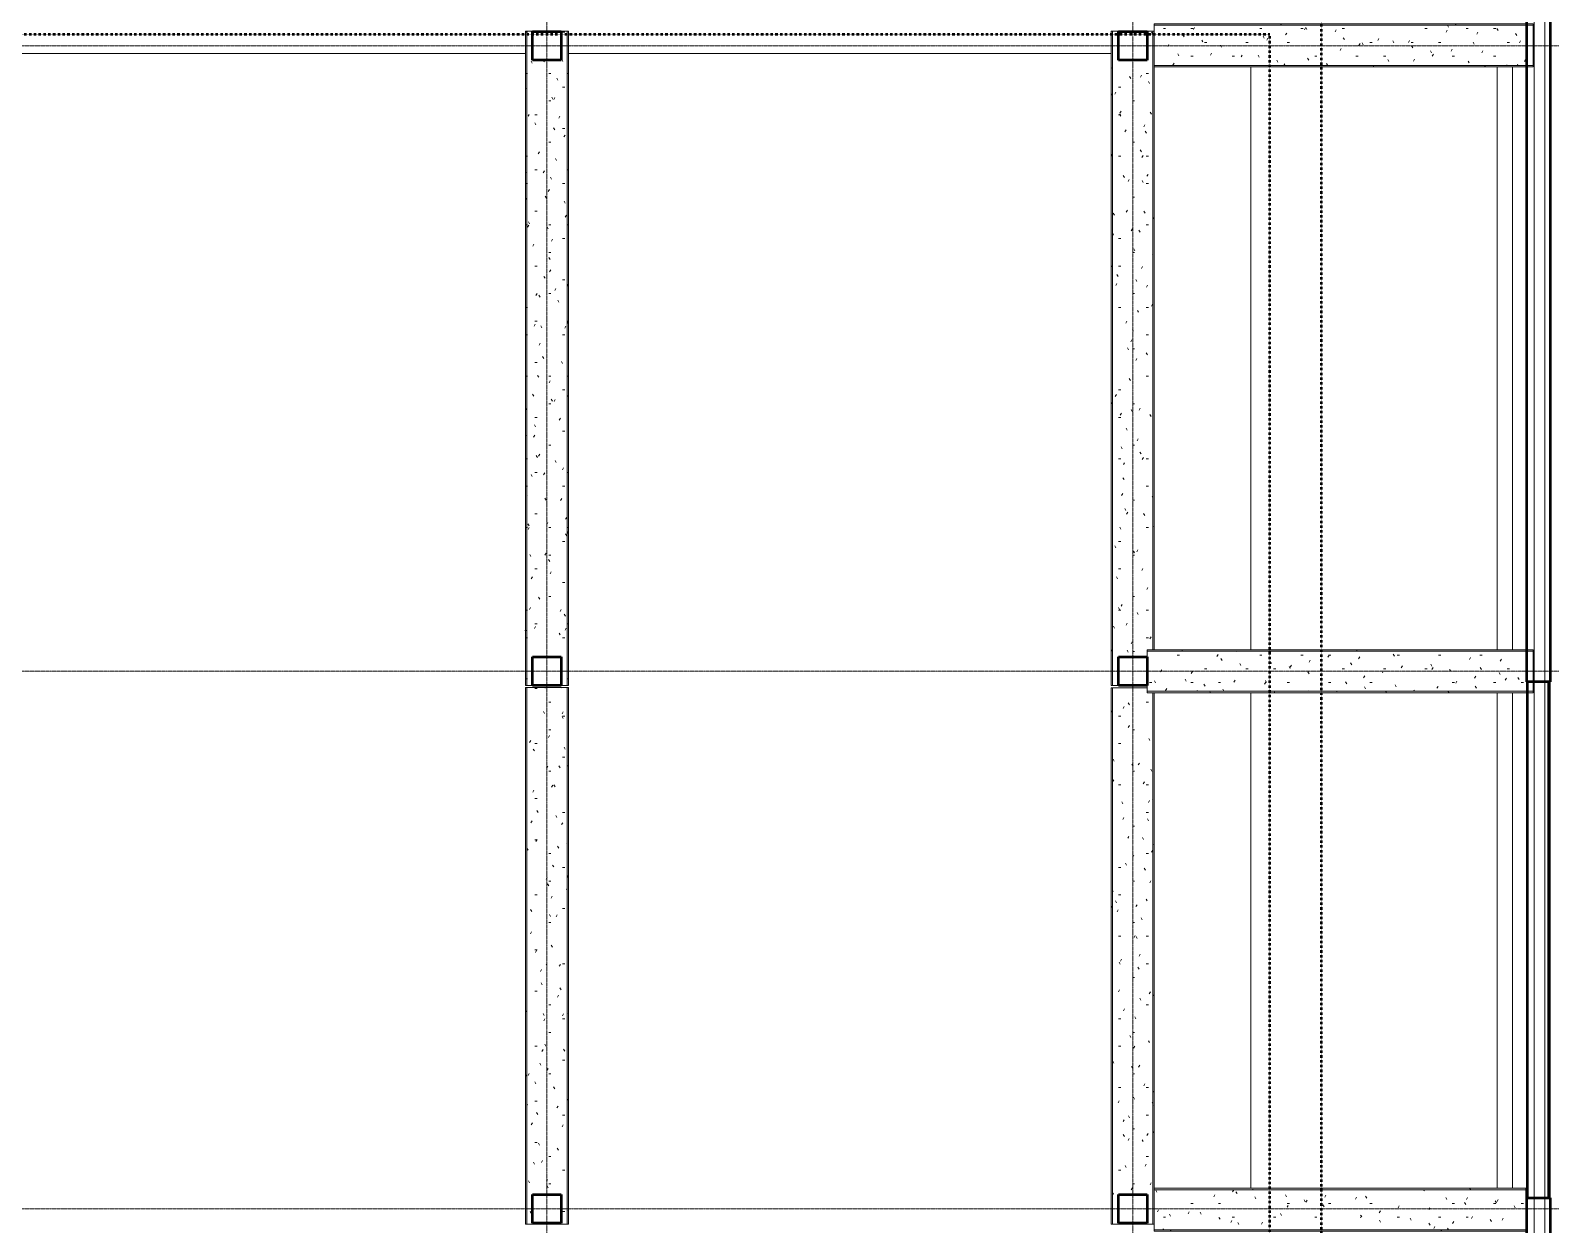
# Model space of a CAD drawing. Header units: inches. Extents: x -4235 to -464, y 9706 to 12365.
# Drawn here: x -2789 to -1940, y 10158 to 10825 of the extents above; entities that cross this region are included whole.
import ezdxf

# ---------------------------------------------------------------- set-up
doc = ezdxf.new("R2010")
doc.units = ezdxf.units.IN
doc.header["$MEASUREMENT"] = 0
doc.linetypes.add('Dash 1_16_', pattern=[0.125, 0.0625, -0.0625])
doc.linetypes.add('Grid Line 1_2_', pattern=[0.875, 0.5, -0.125, 0.125, -0.125])
for name, color, linetype, lineweight in [('0-1', 7, 'Continuous', 5), ('A-FLOR-5', 192, 'Continuous', 9), ('A-WALL', 113, 'Continuous', 13), ('C-PROP-LINE-1', 91, 'Dash 1_16_', 50), ('P-PIPE-1', 7, 'Continuous', 9), ('S-BEAM', 12, 'Continuous', 9), ('S-BEAM-1', 9, 'Continuous', 9), ('S-COLS', 52, 'Continuous', 9), ('S-COLS-1', 52, 'Continuous', 50), ('S-FNDN-5', 32, 'Continuous', 50), ('S-GRID-1', 1, 'Grid Line 1_2_', 9)]:
    doc.layers.add(name, color=color, linetype=linetype, lineweight=lineweight)

# ---------------------------------------------------------------- blocks, each defined once
blk = doc.blocks.new('CTR - 1st Phase - Common Walls_rvt-1-BACKGROUND - RCP - BASEMENT FLOOR')
at = {"layer": 'P-PIPE-1'}
for p, q in [((-1969.97, 10479.19), (-1969.97, 10804.44)), ((-1961.35, 10804.44), (-1961.35, 10479.19)), ((-1969.97, 10178.6), (-1969.97, 10455.19)), ((-1961.35, 10455.19), (-1961.35, 10178.6))]:
    blk.add_line(p, q, dxfattribs=at)
blk = doc.blocks.new('Concrete-Rectangular-Column - ONE-1856735-BACKGROUND - RCP - BASEMENT FLOOR')
at = {"layer": 'S-COLS-1'}
for p, q in [((-8, 8), (8, 8)), ((-8, -8), (-8, 8)), ((8, 8), (8, -8)), ((8, -8), (-8, -8))]:
    blk.add_line(p, q, dxfattribs=at)
blk = doc.blocks.new('Beam 2 Levels_01 - _B_-2914353-BACKGROUND - RCP - BASEMENT FLOOR')
at = {"layer": 'S-BEAM-1'}
h = blk.add_hatch(dxfattribs=at)
h.set_pattern_fill('FP_51', color=256, style=0, pattern_type=2)
h.set_pattern_definition([(0, (2060.074, -5424.613), (30.72, 5.431), [1.267, -21.773, 1.267, -21.773, -122.88]), (0, (2060.074, -5424.613), (30.72, 5.431), [-46.08, 1.267, -44.813, 1.267, -21.773, -53.76]), (0, (2060.074, -5424.613), (30.72, 5.431), [-115.2, 1.267, -14.093, 1.267, -37.133]), (129.232, (2071.594, -5421.898), (-19.350573, 12.838379), [1.002, -17.213, 1.002, -114.358]), (129.232, (2071.594, -5421.898), (-19.350573, 12.838379), [-19.217, -17.213, 1.002, -35.428, -60.716]), (129.232, (2071.594, -5421.898), (-19.350573, 12.838379), [-72.859, 1.002, -17.213, 1.002, -41.499]), (129.232, (2071.594, -5421.898), (-19.350573, 12.838379), [-92.075, -11.141, 1.002, -29.356]), (230.768, (2075.434, -5411.037), (-11.3700044, -24.785848), [1.002, -17.213, 1.002, -114.358]), (230.768, (2075.434, -5411.037), (-11.3700044, -24.785848), [-19.217, -17.213, 1.002, -35.428, -60.716]), (230.768, (2075.434, -5411.037), (-11.3700044, -24.785848), [-72.859, 1.002, -17.213, 1.002, -41.499]), (230.768, (2075.434, -5411.037), (-11.3700044, -24.785848), [-92.075, -11.141, 1.002, -29.356])])
h.paths.add_polyline_path([(101.45, 11.21), (110.26, 11.21), (110.26, 12), (-101.24, 12), (-101.24, 11.21), (17.48, 11.21)], flags=0)
h = blk.add_hatch(dxfattribs=at)
h.set_pattern_fill('FP_52', color=256, style=0, pattern_type=2)
h.set_pattern_definition([(0, (2060.074, -10816.439), (30.72, 7.68), [1.267, -21.773, 1.267, -21.773, -122.88]), (0, (2060.074, -10816.439), (30.72, 7.68), [-46.08, 1.267, -44.813, 1.267, -21.773, -53.76]), (0, (2060.074, -10816.439), (30.72, 7.68), [-115.2, 1.267, -14.093, 1.267, -37.133]), (120, (2071.594, -10812.599), (-22.011075, 22.7643004), [1.267, -21.773, 1.267, -21.773, -122.88]), (120, (2071.594, -10812.599), (-22.011075, 22.7643004), [-46.08, 1.267, -44.813, 1.267, -21.773, -53.76]), (120, (2071.594, -10812.599), (-22.011075, 22.7643004), [-115.2, 1.267, -14.093, 1.267, -37.133]), (240, (2075.434, -10797.239), (-8.708925, -30.4443004), [1.267, -21.773, 1.267, -21.773, -122.88]), (240, (2075.434, -10797.239), (-8.708925, -30.4443004), [-46.08, 1.267, -44.813, 1.267, -21.773, -53.76]), (240, (2075.434, -10797.239), (-8.708925, -30.4443004), [-115.2, 1.267, -14.093, 1.267, -37.133])])
h.paths.add_polyline_path([(106.75, -11.21), (110.26, -11.21), (110.26, 11.21), (-101.24, 11.21), (-101.24, -11.21), (101.45, -11.21)], flags=0)
h = blk.add_hatch(dxfattribs=at)
h.set_pattern_fill('FP_53', color=256, style=0, pattern_type=2)
h.set_pattern_definition([(0, (2060.074, -5391.826), (30.72, 5.431), [1.267, -21.773, 1.267, -21.773, -122.88]), (0, (2060.074, -5391.826), (30.72, 5.431), [-46.08, 1.267, -44.813, 1.267, -21.773, -53.76]), (0, (2060.074, -5391.826), (30.72, 5.431), [-115.2, 1.267, -14.093, 1.267, -37.133]), (129.232, (2071.594, -5389.111), (-19.350573, 12.838379), [1.002, -17.213, 1.002, -114.358]), (129.232, (2071.594, -5389.111), (-19.350573, 12.838379), [-19.217, -17.213, 1.002, -35.428, -60.716]), (129.232, (2071.594, -5389.111), (-19.350573, 12.838379), [-72.859, 1.002, -17.213, 1.002, -41.499]), (129.232, (2071.594, -5389.111), (-19.350573, 12.838379), [-92.075, -11.141, 1.002, -29.356]), (230.768, (2075.434, -5378.25), (-11.370004, -24.785848), [1.002, -17.213, 1.002, -114.358]), (230.768, (2075.434, -5378.25), (-11.370004, -24.785848), [-19.217, -17.213, 1.002, -35.428, -60.716]), (230.768, (2075.434, -5378.25), (-11.370004, -24.785848), [-72.859, 1.002, -17.213, 1.002, -41.499]), (230.768, (2075.434, -5378.25), (-11.370004, -24.785848), [-92.075, -11.141, 1.002, -29.356])])
h.paths.add_polyline_path([(101.45, -12), (110.26, -12), (110.26, -11.21), (-101.24, -11.21), (-101.24, -12), (25.29, -12)], flags=0)
at = {"layer": 'S-BEAM'}
for p, q in [((-101.24, 12), (-101.24, 11.21)), ((106.75, 12), (-101.24, 12)), ((-101.24, 11.21), (-101.24, -11.21)), ((106.75, 11.21), (-101.24, 11.21)), ((110.26, 12), (106.75, 12)), ((110.26, 11.21), (106.75, 11.21)), ((110.26, 12), (110.26, 11.21)), ((110.26, 11.21), (110.26, -11.21)), ((-101.24, -11.21), (-101.24, -12)), ((106.75, -11.21), (-101.24, -11.21)), ((106.75, -12), (-101.24, -12)), ((110.26, -11.21), (106.75, -11.21)), ((110.26, -12), (106.75, -12)), ((110.26, -11.21), (110.26, -12))]:
    blk.add_line(p, q, dxfattribs=at)
blk = doc.blocks.new('Beam 2 Levels - _A_-2914354-BACKGROUND - RCP - BASEMENT FLOOR')
at = {"layer": 'S-BEAM-1'}
h = blk.add_hatch(dxfattribs=at)
h.set_pattern_fill('FP_54', color=256, style=0, pattern_type=2)
h.set_pattern_definition([(0, (2060.074, -5249.988), (30.72, 5.431), [1.267, -21.773, 1.267, -21.773, -122.88]), (0, (2060.074, -5249.988), (30.72, 5.431), [-46.08, 1.267, -44.813, 1.267, -21.773, -53.76]), (0, (2060.074, -5249.988), (30.72, 5.431), [-115.2, 1.267, -14.093, 1.267, -37.133]), (129.232, (2071.594, -5247.273), (-19.350573, 12.838379), [1.002, -17.213, 1.002, -114.358]), (129.232, (2071.594, -5247.273), (-19.350573, 12.838379), [-19.217, -17.213, 1.002, -35.428, -60.716]), (129.232, (2071.594, -5247.273), (-19.350573, 12.838379), [-72.859, 1.002, -17.213, 1.002, -41.499]), (129.232, (2071.594, -5247.273), (-19.350573, 12.838379), [-92.075, -11.141, 1.002, -29.356]), (230.768, (2075.434, -5236.412), (-11.370004, -24.785848), [1.002, -17.213, 1.002, -114.358]), (230.768, (2075.434, -5236.412), (-11.370004, -24.785848), [-19.217, -17.213, 1.002, -35.428, -60.716]), (230.768, (2075.434, -5236.412), (-11.370004, -24.785848), [-72.859, 1.002, -17.213, 1.002, -41.499]), (230.768, (2075.434, -5236.412), (-11.370004, -24.785848), [-92.075, -11.141, 1.002, -29.356])])
h.paths.add_polyline_path([(106.75, 11.21), (110.26, 11.21), (110.26, 12), (-105.26, 12), (-105.26, 11.21), (45.11, 11.21)], flags=0)
h = blk.add_hatch(dxfattribs=at)
h.set_pattern_fill('FP_55', color=256, style=0, pattern_type=2)
h.set_pattern_definition([(0, (2060.074, -10467.189), (30.72, 7.68), [1.267, -21.773, 1.267, -21.773, -122.88]), (0, (2060.074, -10467.189), (30.72, 7.68), [-46.08, 1.267, -44.813, 1.267, -21.773, -53.76]), (0, (2060.074, -10467.189), (30.72, 7.68), [-115.2, 1.267, -14.093, 1.267, -37.133]), (120, (2071.594, -10463.349), (-22.011075, 22.7643004), [1.267, -21.773, 1.267, -21.773, -122.88]), (120, (2071.594, -10463.349), (-22.011075, 22.7643004), [-46.08, 1.267, -44.813, 1.267, -21.773, -53.76]), (120, (2071.594, -10463.349), (-22.011075, 22.7643004), [-115.2, 1.267, -14.093, 1.267, -37.133]), (240, (2075.434, -10447.989), (-8.708925, -30.4443004), [1.267, -21.773, 1.267, -21.773, -122.88]), (240, (2075.434, -10447.989), (-8.708925, -30.4443004), [-46.08, 1.267, -44.813, 1.267, -21.773, -53.76]), (240, (2075.434, -10447.989), (-8.708925, -30.4443004), [-115.2, 1.267, -14.093, 1.267, -37.133])])
h.paths.add_polyline_path([(107.13, -11.21), (110.26, -11.21), (110.26, 11.21), (-105.26, 11.21), (-105.25, -11.21), (106.75, -11.21)], flags=0)
h = blk.add_hatch(dxfattribs=at)
h.set_pattern_fill('FP_56', color=256, style=0, pattern_type=2)
h.set_pattern_definition([(0, (2060.074, -5217.201), (30.72, 5.431), [1.267, -21.773, 1.267, -21.773, -122.88]), (0, (2060.074, -5217.201), (30.72, 5.431), [-46.08, 1.267, -44.813, 1.267, -21.773, -53.76]), (0, (2060.074, -5217.201), (30.72, 5.431), [-115.2, 1.267, -14.093, 1.267, -37.133]), (129.232, (2071.594, -5214.486), (-19.350573, 12.838379), [1.002, -17.213, 1.002, -114.358]), (129.232, (2071.594, -5214.486), (-19.350573, 12.838379), [-19.217, -17.213, 1.002, -35.428, -60.716]), (129.232, (2071.594, -5214.486), (-19.350573, 12.838379), [-72.859, 1.002, -17.213, 1.002, -41.499]), (129.232, (2071.594, -5214.486), (-19.350573, 12.838379), [-92.075, -11.141, 1.002, -29.356]), (230.768, (2075.434, -5203.625), (-11.370004, -24.785848), [1.002, -17.213, 1.002, -114.358]), (230.768, (2075.434, -5203.625), (-11.370004, -24.785848), [-19.217, -17.213, 1.002, -35.428, -60.716]), (230.768, (2075.434, -5203.625), (-11.370004, -24.785848), [-72.859, 1.002, -17.213, 1.002, -41.499]), (230.768, (2075.434, -5203.625), (-11.370004, -24.785848), [-92.075, -11.141, 1.002, -29.356])])
h.paths.add_polyline_path([(107.13, -12), (110.26, -12), (110.26, -11.21), (-105.26, -11.21), (-105.26, -12), (52.93, -12)], flags=0)
at = {"layer": 'S-BEAM'}
for p, q in [((-105.26, 12), (-105.26, 11.21)), ((106.75, 12), (-105.26, 12)), ((-105.26, 11.21), (-105.26, 8)), ((106.75, 11.21), (-105.26, 11.21)), ((110.26, 12), (106.75, 12)), ((110.26, 11.21), (106.75, 11.21)), ((110.26, 12), (110.26, 11.21)), ((110.26, 11.21), (110.26, -11.21)), ((-105.26, -8), (-105.26, -11.21)), ((-105.26, -11.21), (-105.26, -12)), ((107.13, -11.21), (-105.26, -11.21)), ((107.13, -12), (-105.26, -12)), ((110.26, -11.21), (107.13, -11.21)), ((110.26, -12), (107.13, -12)), ((110.26, -11.21), (110.26, -12))]:
    blk.add_line(p, q, dxfattribs=at)
blk = doc.blocks.new('Beam 2 Levels_01 - _B_-2914355-BACKGROUND - RCP - BASEMENT FLOOR')
at = {"layer": 'S-BEAM-1'}
h = blk.add_hatch(dxfattribs=at)
h.set_pattern_fill('FP_59', color=256, style=0, pattern_type=2)
h.set_pattern_definition([(0, (2060.074, -5099.692), (30.72, 5.431), [1.267, -21.773, 1.267, -21.773, -122.88]), (0, (2060.074, -5099.692), (30.72, 5.431), [-46.08, 1.267, -44.813, 1.267, -21.773, -53.76]), (0, (2060.074, -5099.692), (30.72, 5.431), [-115.2, 1.267, -14.093, 1.267, -37.133]), (129.232, (2071.594, -5096.977), (-22.011341, 16.097085), [1.002, -17.213, 1.002, -114.358]), (129.232, (2071.594, -5096.977), (-22.011341, 16.097085), [-19.217, -17.213, 1.002, -35.428, -60.716]), (129.232, (2071.594, -5096.977), (-22.011341, 16.097085), [-72.859, 1.002, -17.213, 1.002, -41.499]), (129.232, (2071.594, -5096.977), (-22.011341, 16.097085), [-92.075, -11.141, 1.002, -29.356]), (230.768, (2075.434, -5086.116), (-8.709237, -21.527142), [1.002, -17.213, 1.002, -114.358]), (230.768, (2075.434, -5086.116), (-8.709237, -21.527142), [-19.217, -17.213, 1.002, -35.428, -60.716]), (230.768, (2075.434, -5086.116), (-8.709237, -21.527142), [-72.859, 1.002, -17.213, 1.002, -41.499]), (230.768, (2075.434, -5086.116), (-8.709237, -21.527142), [-92.075, -11.141, 1.002, -29.356])])
h.paths.add_polyline_path([(-101.26, 11.21), (106.24, 11.21), (106.24, 12), (-101.26, 12)], flags=0)
h = blk.add_hatch(dxfattribs=at)
h.set_pattern_fill('FP_58', color=256, style=0, pattern_type=2)
h.set_pattern_definition([(0, (2060.074, -10166.597), (30.72, 7.68), [1.267, -21.773, 1.267, -21.773, -122.88]), (0, (2060.074, -10166.597), (30.72, 7.68), [-46.08, 1.267, -44.813, 1.267, -21.773, -53.76]), (0, (2060.074, -10166.597), (30.72, 7.68), [-115.2, 1.267, -14.093, 1.267, -37.133]), (120, (2071.594, -10162.757), (-22.011075, 22.7643004), [1.267, -21.773, 1.267, -21.773, -122.88]), (120, (2071.594, -10162.757), (-22.011075, 22.7643004), [-46.08, 1.267, -44.813, 1.267, -21.773, -53.76]), (120, (2071.594, -10162.757), (-22.011075, 22.7643004), [-115.2, 1.267, -14.093, 1.267, -37.133]), (240, (2075.434, -10147.397), (-8.708925, -30.4443004), [1.267, -21.773, 1.267, -21.773, -122.88]), (240, (2075.434, -10147.397), (-8.708925, -30.4443004), [-46.08, 1.267, -44.813, 1.267, -21.773, -53.76]), (240, (2075.434, -10147.397), (-8.708925, -30.4443004), [-115.2, 1.267, -14.093, 1.267, -37.133])])
h.paths.add_polyline_path([(-101.26, -11.21), (106.24, -11.21), (106.24, 11.21), (-101.26, 11.21)], flags=0)
h = blk.add_hatch(dxfattribs=at)
h.set_pattern_fill('FP_57', color=256, style=0, pattern_type=2)
h.set_pattern_definition([(0, (2060.074, -5066.905), (30.72, 5.431), [1.267, -21.773, 1.267, -21.773, -122.88]), (0, (2060.074, -5066.905), (30.72, 5.431), [-46.08, 1.267, -44.813, 1.267, -21.773, -53.76]), (0, (2060.074, -5066.905), (30.72, 5.431), [-115.2, 1.267, -14.093, 1.267, -37.133]), (129.232, (2071.594, -5064.189), (-22.011341, 16.097085), [1.002, -17.213, 1.002, -114.358]), (129.232, (2071.594, -5064.189), (-22.011341, 16.097085), [-19.217, -17.213, 1.002, -35.428, -60.716]), (129.232, (2071.594, -5064.189), (-22.011341, 16.097085), [-72.859, 1.002, -17.213, 1.002, -41.499]), (129.232, (2071.594, -5064.189), (-22.011341, 16.097085), [-92.075, -11.141, 1.002, -29.356]), (230.768, (2075.434, -5053.328), (-8.709237, -21.527142), [1.002, -17.213, 1.002, -114.358]), (230.768, (2075.434, -5053.328), (-8.709237, -21.527142), [-19.217, -17.213, 1.002, -35.428, -60.716]), (230.768, (2075.434, -5053.328), (-8.709237, -21.527142), [-72.859, 1.002, -17.213, 1.002, -41.499]), (230.768, (2075.434, -5053.328), (-8.709237, -21.527142), [-92.075, -11.141, 1.002, -29.356])])
h.paths.add_polyline_path([(-101.25, -12), (106.24, -12), (106.24, -11.21), (-101.26, -11.21), (-101.26, -11.99)], flags=0)
at = {"layer": 'S-BEAM'}
for p, q in [((-101.26, 12), (-101.26, 11.21)), ((-101.26, 12), (106.24, 12)), ((-101.26, 11.21), (-101.26, -11.21)), ((-101.26, 11.21), (106.24, 11.21)), ((106.24, 12), (106.24, 11.21)), ((106.24, 11.21), (106.24, -11.21)), ((-101.26, -11.21), (-101.26, -12)), ((-101.26, -11.21), (106.24, -11.21)), ((-101.26, -12), (106.24, -12)), ((106.24, -11.21), (106.24, -12))]:
    blk.add_line(p, q, dxfattribs=at)
blk = doc.blocks.new('Inverted Tee Beam - 24IT40-V15-BACKGROUND - RCP - BASEMENT FLOOR')
at = {"layer": 'S-BEAM-1'}
h = blk.add_hatch(dxfattribs=at)
h.set_pattern_fill('FP_77', color=256, style=0, pattern_type=2)
h.set_pattern_definition([(270, (-10316.893, -1270.556), (7.68, -21.722), [0.896, -15.396, 0.896, -15.396, -86.889]), (270, (-10316.893, -1270.556), (7.68, -21.722), [-32.583, 0.896, -31.687, 0.896, -15.396, -38.014]), (270, (-10316.893, -1270.556), (7.68, -21.722), [-81.459, 0.896, -9.965, 0.896, -26.257]), (22.208, (-10313.053, -1278.701), (26.0559108, 16.9086766), [1.185, -20.367, 1.185, -135.31]), (22.208, (-10313.053, -1278.701), (26.0559108, 16.9086766), [-22.737, -20.367, 1.185, -41.919, -71.84]), (22.208, (-10313.053, -1278.701), (26.0559108, 16.9086766), [-86.208, 1.185, -20.367, 1.185, -49.103]), (22.208, (-10313.053, -1278.701), (26.0559108, 16.9086766), [-108.945, -13.183, 1.185, -34.735]), (157.792, (-10297.693, -1281.417), (-27.152691, 4.8140186), [1.185, -20.367, 1.185, -135.31]), (157.792, (-10297.693, -1281.417), (-27.152691, 4.8140186), [-22.737, -20.367, 1.185, -41.919, -71.84]), (157.792, (-10297.693, -1281.417), (-27.152691, 4.8140186), [-86.208, 1.185, -20.367, 1.185, -49.103]), (157.792, (-10297.693, -1281.417), (-27.152691, 4.8140186), [-108.945, -13.183, 1.185, -34.735])])
h.paths.add_polyline_path([(-158.33, 12), (-158.33, 11.21), (141.27, 11.21), (141.27, 12), (53.96, 12)], flags=0)
h = blk.add_hatch(dxfattribs=at)
h.set_pattern_fill('FP_78', color=256, style=0, pattern_type=2)
h.set_pattern_definition([(270, (-10316.893, -2500.324), (7.68, -30.72), [1.267, -21.773, 1.267, -21.773, -122.88]), (270, (-10316.893, -2500.324), (7.68, -30.72), [-46.08, 1.267, -44.813, 1.267, -21.773, -53.76]), (270, (-10316.893, -2500.324), (7.68, -30.72), [-115.2, 1.267, -14.093, 1.267, -37.133]), (30, (-10313.053, -2511.844), (22.7643004, 22.011075), [1.267, -21.773, 1.267, -21.773, -122.88]), (30, (-10313.053, -2511.844), (22.7643004, 22.011075), [-46.08, 1.267, -44.813, 1.267, -21.773, -53.76]), (30, (-10313.053, -2511.844), (22.7643004, 22.011075), [-115.2, 1.267, -14.093, 1.267, -37.133]), (150, (-10297.693, -2515.684), (-30.4443004, 8.708925), [1.267, -21.773, 1.267, -21.773, -122.88]), (150, (-10297.693, -2515.684), (-30.4443004, 8.708925), [-46.08, 1.267, -44.813, 1.267, -21.773, -53.76]), (150, (-10297.693, -2515.684), (-30.4443004, 8.708925), [-115.2, 1.267, -14.093, 1.267, -37.133])])
h.paths.add_polyline_path([(-158.33, -11.21), (141.27, -11.21), (141.27, 11.21), (-158.33, 11.21), (-158.33, -8)], flags=0)
h.paths.add_polyline_path([(-157.7, 8), (-141.7, 8), (-141.7, -8), (-157.7, -8)], flags=0)
h = blk.add_hatch(dxfattribs=at)
h.set_pattern_fill('FP_79', color=256, style=0, pattern_type=2)
h.set_pattern_definition([(270, (-10316.893, -1229.768), (7.68, -21.722), [0.896, -15.396, 0.896, -15.396, -86.889]), (270, (-10316.893, -1229.768), (7.68, -21.722), [-32.583, 0.896, -31.687, 0.896, -15.396, -38.014]), (270, (-10316.893, -1229.768), (7.68, -21.722), [-81.459, 0.896, -9.965, 0.896, -26.257]), (22.208, (-10313.053, -1237.914), (26.0559108, 16.9086766), [1.185, -20.367, 1.185, -135.31]), (22.208, (-10313.053, -1237.914), (26.0559108, 16.9086766), [-22.737, -20.367, 1.185, -41.919, -71.84]), (22.208, (-10313.053, -1237.914), (26.0559108, 16.9086766), [-86.208, 1.185, -20.367, 1.185, -49.103]), (22.208, (-10313.053, -1237.914), (26.0559108, 16.9086766), [-108.945, -13.183, 1.185, -34.735]), (157.792, (-10297.693, -1240.629), (-27.152691, 4.8140186), [1.185, -20.367, 1.185, -135.31]), (157.792, (-10297.693, -1240.629), (-27.152691, 4.8140186), [-22.737, -20.367, 1.185, -41.919, -71.84]), (157.792, (-10297.693, -1240.629), (-27.152691, 4.8140186), [-86.208, 1.185, -20.367, 1.185, -49.103]), (157.792, (-10297.693, -1240.629), (-27.152691, 4.8140186), [-108.945, -13.183, 1.185, -34.735])])
h.paths.add_polyline_path([(-158.33, -11.21), (-158.33, -12), (141.27, -12), (141.27, -11.21), (53.96, -11.21)], flags=0)
at = {"layer": 'S-BEAM'}
for p, q in [((-158.33, 12), (-158.33, 11.21)), ((141.27, 12), (-158.33, 12)), ((-158.33, 11.21), (-158.33, -11.21)), ((141.27, 11.21), (-158.33, 11.21)), ((141.27, 11.21), (141.27, 12)), ((141.27, -11.21), (141.27, 11.21)), ((-158.33, -11.21), (-158.33, -12)), ((141.27, -11.21), (-158.33, -11.21)), ((141.27, -12), (-158.33, -12)), ((141.27, -12), (141.27, -11.21))]:
    blk.add_line(p, q, dxfattribs=at)
blk = doc.blocks.new('Inverted Tee Beam - 24IT32-V17-BACKGROUND - RCP - BASEMENT FLOOR')
at = {"layer": 'S-BEAM-1'}
h = blk.add_hatch(dxfattribs=at)
h.set_pattern_fill('FP_83', color=256, style=0, pattern_type=2)
h.set_pattern_definition([(270, (-10641.814, -1274.556), (7.68, -21.722), [0.896, -15.396, 0.896, -15.396, -86.889]), (270, (-10641.814, -1274.556), (7.68, -21.722), [-32.583, 0.896, -31.687, 0.896, -15.396, -38.014]), (270, (-10641.814, -1274.556), (7.68, -21.722), [-81.459, 0.896, -9.965, 0.896, -26.257]), (22.208, (-10637.974, -1282.701), (26.0559108, 16.9086766), [1.185, -20.367, 1.185, -135.31]), (22.208, (-10637.974, -1282.701), (26.0559108, 16.9086766), [-22.737, -20.367, 1.185, -41.919, -71.84]), (22.208, (-10637.974, -1282.701), (26.0559108, 16.9086766), [-86.208, 1.185, -20.367, 1.185, -49.103]), (22.208, (-10637.974, -1282.701), (26.0559108, 16.9086766), [-108.945, -13.183, 1.185, -34.735]), (157.792, (-10622.614, -1285.417), (-27.152691, 4.8140186), [1.185, -20.367, 1.185, -135.31]), (157.792, (-10622.614, -1285.417), (-27.152691, 4.8140186), [-22.737, -20.367, 1.185, -41.919, -71.84]), (157.792, (-10622.614, -1285.417), (-27.152691, 4.8140186), [-86.208, 1.185, -20.367, 1.185, -49.103]), (157.792, (-10622.614, -1285.417), (-27.152691, 4.8140186), [-108.945, -13.183, 1.185, -34.735])])
h.paths.add_polyline_path([(-182.64, 12), (-182.64, 11.21), (182.61, 11.21), (182.61, 12), (61.37, 12)], flags=0)
h = blk.add_hatch(dxfattribs=at)
h.set_pattern_fill('FP_84', color=256, style=0, pattern_type=2)
h.set_pattern_definition([(270, (-10641.814, -2500.324), (7.68, -30.72), [1.267, -21.773, 1.267, -21.773, -122.88]), (270, (-10641.814, -2500.324), (7.68, -30.72), [-46.08, 1.267, -44.813, 1.267, -21.773, -53.76]), (270, (-10641.814, -2500.324), (7.68, -30.72), [-115.2, 1.267, -14.093, 1.267, -37.133]), (30, (-10637.974, -2511.844), (22.7643004, 22.011075), [1.267, -21.773, 1.267, -21.773, -122.88]), (30, (-10637.974, -2511.844), (22.7643004, 22.011075), [-46.08, 1.267, -44.813, 1.267, -21.773, -53.76]), (30, (-10637.974, -2511.844), (22.7643004, 22.011075), [-115.2, 1.267, -14.093, 1.267, -37.133]), (150, (-10622.614, -2515.684), (-30.4443004, 8.708925), [1.267, -21.773, 1.267, -21.773, -122.88]), (150, (-10622.614, -2515.684), (-30.4443004, 8.708925), [-46.08, 1.267, -44.813, 1.267, -21.773, -53.76]), (150, (-10622.614, -2515.684), (-30.4443004, 8.708925), [-115.2, 1.267, -14.093, 1.267, -37.133])])
h.paths.add_polyline_path([(-182.64, 11.21), (-182.64, -11.21), (182.61, -11.21), (182.61, 11.21), (61.37, 11.21)], flags=0)
h.paths.add_polyline_path([(-182.62, -8), (-182.62, 8), (-166.62, 8), (-166.62, -8)], flags=0)
h.paths.add_polyline_path([(166.38, 8), (182.38, 8), (182.38, -8), (166.38, -8)], flags=0)
h = blk.add_hatch(dxfattribs=at)
h.set_pattern_fill('FP_85', color=256, style=0, pattern_type=2)
h.set_pattern_definition([(270, (-10641.814, -1225.768), (7.68, -21.722), [0.896, -15.396, 0.896, -15.396, -86.889]), (270, (-10641.814, -1225.768), (7.68, -21.722), [-32.583, 0.896, -31.687, 0.896, -15.396, -38.014]), (270, (-10641.814, -1225.768), (7.68, -21.722), [-81.459, 0.896, -9.965, 0.896, -26.257]), (22.208, (-10637.974, -1233.914), (26.0559108, 16.9086766), [1.185, -20.367, 1.185, -135.31]), (22.208, (-10637.974, -1233.914), (26.0559108, 16.9086766), [-22.737, -20.367, 1.185, -41.919, -71.84]), (22.208, (-10637.974, -1233.914), (26.0559108, 16.9086766), [-86.208, 1.185, -20.367, 1.185, -49.103]), (22.208, (-10637.974, -1233.914), (26.0559108, 16.9086766), [-108.945, -13.183, 1.185, -34.735]), (157.792, (-10622.614, -1236.629), (-27.152691, 4.8140186), [1.185, -20.367, 1.185, -135.31]), (157.792, (-10622.614, -1236.629), (-27.152691, 4.8140186), [-22.737, -20.367, 1.185, -41.919, -71.84]), (157.792, (-10622.614, -1236.629), (-27.152691, 4.8140186), [-86.208, 1.185, -20.367, 1.185, -49.103]), (157.792, (-10622.614, -1236.629), (-27.152691, 4.8140186), [-108.945, -13.183, 1.185, -34.735])])
h.paths.add_polyline_path([(-182.64, -11.21), (-182.64, -12), (182.61, -12), (182.61, -11.21), (61.37, -11.21)], flags=0)
at = {"layer": 'S-BEAM'}
for p, q in [((-182.64, 12), (-182.64, 11.21)), ((182.61, 12), (-182.64, 12)), ((-182.64, 11.21), (-182.64, -11.21)), ((182.61, 11.21), (-182.64, 11.21)), ((182.61, 11.21), (182.61, 12)), ((182.61, -11.21), (182.61, 11.21)), ((-182.64, -11.21), (-182.64, -12)), ((182.61, -11.21), (-182.64, -11.21)), ((182.61, -12), (-182.64, -12)), ((182.61, -12), (182.61, -11.21))]:
    blk.add_line(p, q, dxfattribs=at)
blk = doc.blocks.new('Inverted Tee Beam - 24IT40-2543538-BACKGROUND - RCP - BASEMENT FLOOR')
at = {"layer": 'S-BEAM-1'}
h = blk.add_hatch(dxfattribs=at)
h.set_pattern_fill('FP_91', color=256, style=0, pattern_type=2)
h.set_pattern_definition([(270, (-10316.893, -1107.056), (7.68, -21.722), [0.896, -15.396, 0.896, -15.396, -86.889]), (270, (-10316.893, -1107.056), (7.68, -21.722), [-32.583, 0.896, -31.687, 0.896, -15.396, -38.014]), (270, (-10316.893, -1107.056), (7.68, -21.722), [-81.459, 0.896, -9.965, 0.896, -26.257]), (22.208, (-10313.053, -1115.201), (26.0559108, 16.9086766), [1.185, -20.367, 1.185, -135.31]), (22.208, (-10313.053, -1115.201), (26.0559108, 16.9086766), [-22.737, -20.367, 1.185, -41.919, -71.84]), (22.208, (-10313.053, -1115.201), (26.0559108, 16.9086766), [-86.208, 1.185, -20.367, 1.185, -49.103]), (22.208, (-10313.053, -1115.201), (26.0559108, 16.9086766), [-108.945, -13.183, 1.185, -34.735]), (157.792, (-10297.693, -1117.917), (-27.152691, 4.8140186), [1.185, -20.367, 1.185, -135.31]), (157.792, (-10297.693, -1117.917), (-27.152691, 4.8140186), [-22.737, -20.367, 1.185, -41.919, -71.84]), (157.792, (-10297.693, -1117.917), (-27.152691, 4.8140186), [-86.208, 1.185, -20.367, 1.185, -49.103]), (157.792, (-10297.693, -1117.917), (-27.152691, 4.8140186), [-108.945, -13.183, 1.185, -34.735])])
h.paths.add_polyline_path([(-158.33, 12), (-158.33, 11.21), (141.01, 11.21), (141.01, 12), (53.96, 12)], flags=0)
h = blk.add_hatch(dxfattribs=at)
h.set_pattern_fill('FP_92', color=256, style=0, pattern_type=2)
h.set_pattern_definition([(270, (-10316.893, -2173.324), (7.68, -30.72), [1.267, -21.773, 1.267, -21.773, -122.88]), (270, (-10316.893, -2173.324), (7.68, -30.72), [-46.08, 1.267, -44.813, 1.267, -21.773, -53.76]), (270, (-10316.893, -2173.324), (7.68, -30.72), [-115.2, 1.267, -14.093, 1.267, -37.133]), (30, (-10313.053, -2184.844), (22.7643004, 22.011075), [1.267, -21.773, 1.267, -21.773, -122.88]), (30, (-10313.053, -2184.844), (22.7643004, 22.011075), [-46.08, 1.267, -44.813, 1.267, -21.773, -53.76]), (30, (-10313.053, -2184.844), (22.7643004, 22.011075), [-115.2, 1.267, -14.093, 1.267, -37.133]), (150, (-10297.693, -2188.684), (-30.4443004, 8.708925), [1.267, -21.773, 1.267, -21.773, -122.88]), (150, (-10297.693, -2188.684), (-30.4443004, 8.708925), [-46.08, 1.267, -44.813, 1.267, -21.773, -53.76]), (150, (-10297.693, -2188.684), (-30.4443004, 8.708925), [-115.2, 1.267, -14.093, 1.267, -37.133])])
h.paths.add_polyline_path([(-158.33, 11.21), (-158.33, -11.21), (138.3, -11.21), (138.3, -7.99), (141.01, -7.99), (141.01, 11.21), (53.96, 11.21)], flags=0)
h.paths.add_polyline_path([(-157.7, -8), (-157.7, 8), (-141.7, 8), (-141.7, -8)], flags=0)
h = blk.add_hatch(dxfattribs=at)
h.set_pattern_fill('FP_93', color=256, style=0, pattern_type=2)
h.set_pattern_definition([(270, (-10316.893, -1066.268), (7.68, -21.722), [0.896, -15.396, 0.896, -15.396, -86.889]), (270, (-10316.893, -1066.268), (7.68, -21.722), [-32.583, 0.896, -31.687, 0.896, -15.396, -38.014]), (270, (-10316.893, -1066.268), (7.68, -21.722), [-81.459, 0.896, -9.965, 0.896, -26.257]), (22.208, (-10313.053, -1074.414), (26.0559108, 16.9086766), [1.185, -20.367, 1.185, -135.31]), (22.208, (-10313.053, -1074.414), (26.0559108, 16.9086766), [-22.737, -20.367, 1.185, -41.919, -71.84]), (22.208, (-10313.053, -1074.414), (26.0559108, 16.9086766), [-86.208, 1.185, -20.367, 1.185, -49.103]), (22.208, (-10313.053, -1074.414), (26.0559108, 16.9086766), [-108.945, -13.183, 1.185, -34.735]), (157.792, (-10297.693, -1077.129), (-27.152691, 4.8140186), [1.185, -20.367, 1.185, -135.31]), (157.792, (-10297.693, -1077.129), (-27.152691, 4.8140186), [-22.737, -20.367, 1.185, -41.919, -71.84]), (157.792, (-10297.693, -1077.129), (-27.152691, 4.8140186), [-86.208, 1.185, -20.367, 1.185, -49.103]), (157.792, (-10297.693, -1077.129), (-27.152691, 4.8140186), [-108.945, -13.183, 1.185, -34.735])])
h.paths.add_polyline_path([(-158.33, -11.21), (-158.33, -11.99), (138.3, -12), (138.3, -11.21), (-139.08, -11.21)], flags=0)
at = {"layer": 'S-BEAM'}
for p, q in [((-158.33, 12), (-158.33, 11.21)), ((141.01, 12), (-158.33, 12)), ((-158.33, 11.21), (-158.33, -11.21)), ((141.01, 11.21), (-158.33, 11.21)), ((141.01, 11.21), (141.01, 12)), ((141.01, -7.99), (141.01, 11.21)), ((-158.33, -11.21), (-158.33, -11.99)), ((138.3, -11.21), (-158.33, -11.21)), ((138.3, -12), (-138.3, -12))]:
    blk.add_line(p, q, dxfattribs=at)
blk = doc.blocks.new('Inverted Tee Beam - 24IT32-2543539-BACKGROUND - RCP - BASEMENT FLOOR')
at = {"layer": 'S-BEAM-1'}
h = blk.add_hatch(dxfattribs=at)
h.set_pattern_fill('FP_97', color=256, style=0, pattern_type=2)
h.set_pattern_definition([(270, (-10641.814, -1111.056), (7.68, -21.722), [0.896, -15.396, 0.896, -15.396, -86.889]), (270, (-10641.814, -1111.056), (7.68, -21.722), [-32.583, 0.896, -31.687, 0.896, -15.396, -38.014]), (270, (-10641.814, -1111.056), (7.68, -21.722), [-81.459, 0.896, -9.965, 0.896, -26.257]), (22.208, (-10637.974, -1119.201), (26.0559108, 16.9086766), [1.185, -20.367, 1.185, -135.31]), (22.208, (-10637.974, -1119.201), (26.0559108, 16.9086766), [-22.737, -20.367, 1.185, -41.919, -71.84]), (22.208, (-10637.974, -1119.201), (26.0559108, 16.9086766), [-86.208, 1.185, -20.367, 1.185, -49.103]), (22.208, (-10637.974, -1119.201), (26.0559108, 16.9086766), [-108.945, -13.183, 1.185, -34.735]), (157.792, (-10622.614, -1121.917), (-27.152691, 4.8140186), [1.185, -20.367, 1.185, -135.31]), (157.792, (-10622.614, -1121.917), (-27.152691, 4.8140186), [-22.737, -20.367, 1.185, -41.919, -71.84]), (157.792, (-10622.614, -1121.917), (-27.152691, 4.8140186), [-86.208, 1.185, -20.367, 1.185, -49.103]), (157.792, (-10622.614, -1121.917), (-27.152691, 4.8140186), [-108.945, -13.183, 1.185, -34.735])])
h.paths.add_polyline_path([(-182.64, 12), (-182.64, 11.21), (182.6, 11.21), (182.6, 12), (61.37, 12)], flags=0)
h = blk.add_hatch(dxfattribs=at)
h.set_pattern_fill('FP_98', color=256, style=0, pattern_type=2)
h.set_pattern_definition([(270, (-10641.814, -2173.324), (7.68, -30.72), [1.267, -21.773, 1.267, -21.773, -122.88]), (270, (-10641.814, -2173.324), (7.68, -30.72), [-46.08, 1.267, -44.813, 1.267, -21.773, -53.76]), (270, (-10641.814, -2173.324), (7.68, -30.72), [-115.2, 1.267, -14.093, 1.267, -37.133]), (30, (-10637.974, -2184.844), (22.7643004, 22.011075), [1.267, -21.773, 1.267, -21.773, -122.88]), (30, (-10637.974, -2184.844), (22.7643004, 22.011075), [-46.08, 1.267, -44.813, 1.267, -21.773, -53.76]), (30, (-10637.974, -2184.844), (22.7643004, 22.011075), [-115.2, 1.267, -14.093, 1.267, -37.133]), (150, (-10622.614, -2188.684), (-30.4443004, 8.708925), [1.267, -21.773, 1.267, -21.773, -122.88]), (150, (-10622.614, -2188.684), (-30.4443004, 8.708925), [-46.08, 1.267, -44.813, 1.267, -21.773, -53.76]), (150, (-10622.614, -2188.684), (-30.4443004, 8.708925), [-115.2, 1.267, -14.093, 1.267, -37.133])])
h.paths.add_polyline_path([(-182.64, -7.99), (-182.62, -7.99), (-182.62, 8), (-166.62, 8), (-166.62, -7.99), (-162.62, -7.99), (-162.62, -11.21), (182.6, -11.21), (182.6, 11.21), (-182.64, 11.21), (-182.64, 8)], flags=0)
h.paths.add_polyline_path([(166.38, -8), (166.38, 8), (182.38, 8), (182.38, -8)], flags=0)
h = blk.add_hatch(dxfattribs=at)
h.set_pattern_fill('FP_99', color=256, style=0, pattern_type=2)
h.set_pattern_definition([(270, (-10641.814, -1062.268), (7.68, -21.722), [0.896, -15.396, 0.896, -15.396, -86.889]), (270, (-10641.814, -1062.268), (7.68, -21.722), [-32.583, 0.896, -31.687, 0.896, -15.396, -38.014]), (270, (-10641.814, -1062.268), (7.68, -21.722), [-81.459, 0.896, -9.965, 0.896, -26.257]), (22.208, (-10637.974, -1070.414), (26.0559108, 16.9086766), [1.185, -20.367, 1.185, -135.31]), (22.208, (-10637.974, -1070.414), (26.0559108, 16.9086766), [-22.737, -20.367, 1.185, -41.919, -71.84]), (22.208, (-10637.974, -1070.414), (26.0559108, 16.9086766), [-86.208, 1.185, -20.367, 1.185, -49.103]), (22.208, (-10637.974, -1070.414), (26.0559108, 16.9086766), [-108.945, -13.183, 1.185, -34.735]), (157.792, (-10622.614, -1073.129), (-27.152691, 4.8140186), [1.185, -20.367, 1.185, -135.31]), (157.792, (-10622.614, -1073.129), (-27.152691, 4.8140186), [-22.737, -20.367, 1.185, -41.919, -71.84]), (157.792, (-10622.614, -1073.129), (-27.152691, 4.8140186), [-86.208, 1.185, -20.367, 1.185, -49.103]), (157.792, (-10622.614, -1073.129), (-27.152691, 4.8140186), [-108.945, -13.183, 1.185, -34.735])])
h.paths.add_polyline_path([(-162.62, -12), (182.6, -12), (182.6, -11.21), (-162.62, -11.21)], flags=0)
at = {"layer": 'S-BEAM'}
for p, q in [((-182.64, 12), (-182.64, 11.21)), ((182.6, 12), (-182.64, 12)), ((-182.64, 11.21), (-182.64, -7.99)), ((182.6, 11.21), (-182.64, 11.21)), ((182.6, 11.21), (182.6, 12)), ((182.6, -11.21), (182.6, 11.21)), ((182.6, -11.21), (-162.62, -11.21)), ((182.6, -12), (-162.62, -12)), ((182.6, -12), (182.6, -11.21))]:
    blk.add_line(p, q, dxfattribs=at)
blk = doc.blocks.new('Family - ___-2835860-BACKGROUND - RCP - BASEMENT FLOOR')
at = {"layer": 'C-PROP-LINE-1'}
blk.add_line((-2067.92, 9980.19), (-2067.92, 10851.39), dxfattribs=at)
blk = doc.blocks.new('Family - ___-2835903-BACKGROUND - RCP - BASEMENT FLOOR')
at = {"layer": 'C-PROP-LINE-1'}
for p, q in [((-2096.82, 10822.49), (-3400.92, 10822.49)), ((-2096.82, 10009.09), (-2096.82, 10822.49))]:
    blk.add_line(p, q, dxfattribs=at)
blk = doc.blocks.new('Family - ___-2835932-BACKGROUND - RCP - BASEMENT FLOOR')
at = {"layer": 'C-PROP-LINE-1'}
blk.add_line((-2067.92, 9980.19), (-2067.92, 10851.39), dxfattribs=at)

msp = doc.modelspace()

# ---------------------------------------------------------------- linework, layer by layer
at = {"layer": 'A-FLOR-5'}
for p, q in [((-1940.32, 11720.15), (-1940.32, 10173.19)), ((-1949.32, 11157.19), (-1949.32, 9901.19)), ((-2512.32, 10811.99), (-2815.32, 10811.99)), ((-2185.32, 10811.99), (-2488.32, 10811.99)), ((-2107.32, 10479.19), (-2107.32, 10804.44)), ((-2107.32, 10178.6), (-2107.32, 10455.19))]:
    msp.add_line(p, q, dxfattribs=at)
at = {"layer": 'A-WALL'}
msp.add_line((-1943.32, 9888.19), (-1943.32, 12087.19), dxfattribs=at)
at = {"layer": 'S-FNDN-5'}
for p, q in [((-1953.32, 10461.19), (-1953.32, 10869.19)), ((-1940.32, 10869.19), (-1940.32, 10461.19)), ((-1940.32, 10461.19), (-1953.32, 10461.19)), ((-1952.95, 10173.19), (-1952.95, 10461.19)), ((-1941.32, 10461.19), (-1941.32, 10173.19)), ((-1953.32, 9901.19), (-1953.32, 10173.19)), ((-1953.32, 10173.19), (-1940.32, 10173.19)), ((-1940.32, 10173.19), (-1940.32, 9888.19))]:
    msp.add_line(p, q, dxfattribs=at)
at = {"layer": 'S-GRID-1'}
for p, q in [((-2500.32, 9836.18), (-2500.32, 12302.98)), ((-2173.32, 9836.18), (-2173.32, 12302.98)), ((-464.45, 10816.19), (-4185.7, 10816.19)), ((-464.45, 10467.19), (-4185.7, 10467.19)), ((-464.45, 10167.19), (-4185.7, 10167.19))]:
    msp.add_line(p, q, dxfattribs=at)

# ---------------------------------------------------------------- block references
at = {"layer": '0-1'}
msp.add_blockref('CTR - 1st Phase - Common Walls_rvt-1-BACKGROUND - RCP - BASEMENT FLOOR', (0, 0), dxfattribs=at)
at = {"layer": 'C-PROP-LINE-1'}
for name in ['Family - ___-2835860-BACKGROUND - RCP - BASEMENT FLOOR', 'Family - ___-2835932-BACKGROUND - RCP - BASEMENT FLOOR', 'Family - ___-2835903-BACKGROUND - RCP - BASEMENT FLOOR']:
    msp.add_blockref(name, (0, 0), dxfattribs=at)
at = {"layer": 'S-BEAM'}
for name, p in [('Beam 2 Levels_01 - _B_-2914353-BACKGROUND - RCP - BASEMENT FLOOR', (-2060.07, 10816.44)), ('Beam 2 Levels - _A_-2914354-BACKGROUND - RCP - BASEMENT FLOOR', (-2060.07, 10467.19)), ('Beam 2 Levels_01 - _B_-2914355-BACKGROUND - RCP - BASEMENT FLOOR', (-2060.07, 10166.6))]:
    msp.add_blockref(name, p, dxfattribs=at)
for name, p, rotation in [('Inverted Tee Beam - 24IT32-V17-BACKGROUND - RCP - BASEMENT FLOOR', (-2500.32, 10641.81), 89.9999999999999), ('Inverted Tee Beam - 24IT32-2543539-BACKGROUND - RCP - BASEMENT FLOOR', (-2173.32, 10641.81), 89.9999999999999), ('Inverted Tee Beam - 24IT40-V15-BACKGROUND - RCP - BASEMENT FLOOR', (-2500.32, 10316.89), 89.99999999999987), ('Inverted Tee Beam - 24IT40-2543538-BACKGROUND - RCP - BASEMENT FLOOR', (-2173.32, 10316.89), 89.99999999999987)]:
    msp.add_blockref(name, p, dxfattribs=dict(at, rotation=rotation))
at = {"layer": 'S-COLS'}
for p in [(-2500.32, 10816.19), (-2173.32, 10816.19), (-2500.32, 10467.19), (-2173.32, 10467.19), (-2500.32, 10167.19), (-2173.32, 10167.19)]:
    msp.add_blockref('Concrete-Rectangular-Column - ONE-1856735-BACKGROUND - RCP - BASEMENT FLOOR', p, dxfattribs=at)

doc.saveas('drawing.dxf')
